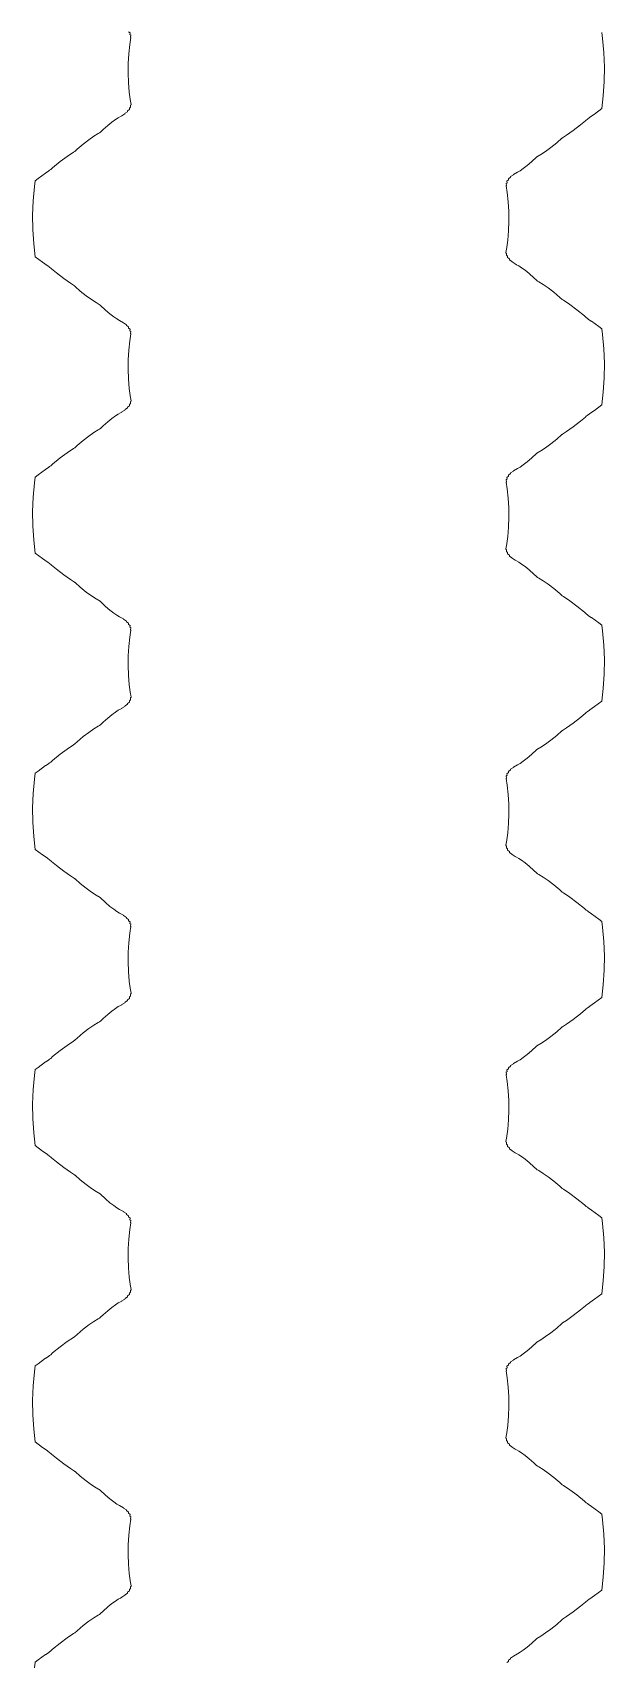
# Model space of a CAD drawing. Header units: millimetres. Extents: x -1 to 1, y -50 to 52.
# Drawn here: x -0.97 to 0.97, y 31.13 to 36.63 of the extents above; entities that cross this region are included whole.
import ezdxf

# ---------------------------------------------------------------- set-up
doc = ezdxf.new("R2010")
doc.units = ezdxf.units.MM
doc.layers.add('rack1', color=7, linetype='CONTINUOUS', lineweight=0)
doc.layers.add('rack2', color=7, linetype='CONTINUOUS', lineweight=0)

msp = doc.modelspace()

# ---------------------------------------------------------------- linework, layer by layer
at = {"layer": 'rack1'}
for p, q in [((-0.636, 36.627), (-0.6411, 36.6309)), ((-0.6404, 36.5565), (-0.6368, 36.5883)), ((-0.6368, 36.5883), (-0.6331, 36.6111)), ((-0.6363, 36.6216), (-0.636, 36.627)), ((-0.6333, 36.6191), (-0.6363, 36.6216)), ((-0.6341, 36.6121), (-0.6333, 36.6191)), ((-0.6331, 36.6111), (-0.6341, 36.6121)), ((-0.6429, 36.4917), (-0.6425, 36.5242)), ((-0.6425, 36.5242), (-0.6404, 36.5565)), ((-0.6416, 36.4593), (-0.6429, 36.4917)), ((-0.6388, 36.4273), (-0.6416, 36.4593)), ((-0.6344, 36.3959), (-0.6388, 36.4273)), ((-0.6531, 36.3557), (-0.6445, 36.3613)), ((-0.6445, 36.3643), (-0.6382, 36.3688)), ((-0.6445, 36.3613), (-0.6445, 36.3643)), ((-0.6384, 36.3734), (-0.6344, 36.3767)), ((-0.6382, 36.3688), (-0.6384, 36.3734)), ((-0.6349, 36.3829), (-0.6329, 36.3847)), ((-0.6344, 36.3767), (-0.6349, 36.3829)), ((-0.6338, 36.3926), (-0.6344, 36.3959)), ((-0.634, 36.3925), (-0.6338, 36.3926)), ((-0.6329, 36.3847), (-0.634, 36.3925)), ((-0.7272, 36.3006), (-0.7115, 36.3146)), ((-0.7115, 36.3146), (-0.6975, 36.3259)), ((-0.6975, 36.3259), (-0.6854, 36.3346)), ((-0.6854, 36.3346), (-0.6758, 36.3409)), ((-0.6758, 36.3409), (-0.6688, 36.3449)), ((-0.6688, 36.3449), (-0.6642, 36.3473)), ((-0.6642, 36.3473), (-0.6641, 36.3477)), ((-0.6641, 36.3477), (-0.6532, 36.354)), ((-0.6532, 36.354), (-0.6531, 36.3557)), ((-0.8144, 36.2346), (-0.794, 36.252)), ((-0.794, 36.252), (-0.7751, 36.2665)), ((-0.7751, 36.2665), (-0.7583, 36.2782)), ((-0.7583, 36.2782), (-0.7437, 36.2873)), ((-0.7437, 36.2873), (-0.7396, 36.2895)), ((-0.7396, 36.2895), (-0.7386, 36.2905)), ((-0.7386, 36.2905), (-0.7356, 36.2923)), ((-0.7356, 36.2923), (-0.7272, 36.3006)), ((-0.8721, 36.1927), (-0.8484, 36.2102)), ((-0.8484, 36.2102), (-0.8266, 36.2247)), ((-0.8266, 36.2247), (-0.8221, 36.2273)), ((-0.8221, 36.2273), (-0.8144, 36.2346)), ((-0.9466, 36.1358), (-0.921, 36.1541)), ((-0.921, 36.1541), (-0.9205, 36.1546)), ((-0.9205, 36.1546), (-0.9116, 36.1603)), ((-0.9116, 36.1603), (-0.9083, 36.1636)), ((-0.9083, 36.1636), (-0.9039, 36.1661)), ((-0.9039, 36.1661), (-0.8974, 36.172)), ((-0.8974, 36.172), (-0.8721, 36.1927)), ((-0.9633, 36.0606), (-0.959, 36.1088)), ((-0.959, 36.1088), (-0.9563, 36.1282)), ((-0.9563, 36.1282), (-0.9466, 36.1358)), ((-0.9651, 36.012), (-0.9633, 36.0606)), ((-0.9645, 35.9634), (-0.9651, 36.012)), ((-0.9614, 35.9149), (-0.9645, 35.9634)), ((-0.9565, 35.8716), (-0.9614, 35.9149)), ((-0.9321, 35.8533), (-0.9565, 35.8716)), ((-0.9161, 35.8425), (-0.9321, 35.8533)), ((-0.9142, 35.8405), (-0.9161, 35.8425)), ((-0.9075, 35.8365), (-0.9142, 35.8405)), ((-0.9028, 35.832), (-0.9075, 35.8365)), ((-0.9007, 35.8308), (-0.9028, 35.832)), ((-0.8846, 35.817), (-0.9007, 35.8308)), ((-0.8601, 35.7979), (-0.8846, 35.817)), ((-0.8372, 35.782), (-0.8601, 35.7979)), ((-0.8233, 35.7732), (-0.8372, 35.782)), ((-0.8222, 35.7721), (-0.8233, 35.7732)), ((-0.8214, 35.7717), (-0.8222, 35.7721)), ((-0.804, 35.756), (-0.8214, 35.7717)), ((-0.7843, 35.7401), (-0.804, 35.756)), ((-0.7664, 35.727), (-0.7843, 35.7401)), ((-0.7507, 35.7167), (-0.7664, 35.727)), ((-0.7373, 35.7088), (-0.7507, 35.7167)), ((-0.7192, 35.6918), (-0.7373, 35.7088)), ((-0.7042, 35.6792), (-0.7192, 35.6918)), ((-0.6912, 35.6692), (-0.7042, 35.6792)), ((-0.6803, 35.6617), (-0.6912, 35.6692)), ((-0.672, 35.6566), (-0.6803, 35.6617)), ((-0.6584, 35.6491), (-0.672, 35.6566)), ((-0.6583, 35.6481), (-0.6584, 35.6491)), ((-0.6485, 35.6421), (-0.6583, 35.6481)), ((-0.6485, 35.6398), (-0.6485, 35.6421)), ((-0.6411, 35.6347), (-0.6485, 35.6398)), ((-0.6411, 35.6309), (-0.6411, 35.6347)), ((-0.636, 35.627), (-0.6411, 35.6309)), ((-0.6368, 35.5883), (-0.6331, 35.6111)), ((-0.6363, 35.6216), (-0.636, 35.627)), ((-0.6333, 35.6191), (-0.6363, 35.6216)), ((-0.6341, 35.6121), (-0.6333, 35.6191)), ((-0.6331, 35.6111), (-0.6341, 35.6121)), ((-0.6425, 35.5242), (-0.6404, 35.5565)), ((-0.6404, 35.5565), (-0.6368, 35.5883)), ((-0.6429, 35.4917), (-0.6425, 35.5242)), ((-0.6416, 35.4593), (-0.6429, 35.4917)), ((-0.6388, 35.4273), (-0.6416, 35.4593)), ((-0.6344, 35.3959), (-0.6388, 35.4273)), ((-0.6445, 35.3643), (-0.6382, 35.3688)), ((-0.6384, 35.3734), (-0.6344, 35.3767)), ((-0.6382, 35.3688), (-0.6384, 35.3734)), ((-0.6349, 35.3829), (-0.6329, 35.3847)), ((-0.6344, 35.3767), (-0.6349, 35.3829)), ((-0.6338, 35.3926), (-0.6344, 35.3959)), ((-0.634, 35.3925), (-0.6338, 35.3926)), ((-0.6329, 35.3847), (-0.634, 35.3925)), ((-0.7272, 35.3006), (-0.7115, 35.3146)), ((-0.7115, 35.3146), (-0.6975, 35.3259)), ((-0.6975, 35.3259), (-0.6854, 35.3346)), ((-0.6854, 35.3346), (-0.6758, 35.3409)), ((-0.6758, 35.3409), (-0.6688, 35.3449)), ((-0.6688, 35.3449), (-0.6642, 35.3473)), ((-0.6642, 35.3473), (-0.6641, 35.3477)), ((-0.6641, 35.3477), (-0.6532, 35.354)), ((-0.6532, 35.354), (-0.6531, 35.3557)), ((-0.6531, 35.3557), (-0.6445, 35.3613)), ((-0.6445, 35.3613), (-0.6445, 35.3643)), ((-0.794, 35.252), (-0.7751, 35.2665)), ((-0.7751, 35.2665), (-0.7583, 35.2782)), ((-0.7583, 35.2782), (-0.7437, 35.2873)), ((-0.7437, 35.2873), (-0.7396, 35.2895)), ((-0.7396, 35.2895), (-0.7386, 35.2905)), ((-0.7386, 35.2905), (-0.7356, 35.2923)), ((-0.7356, 35.2923), (-0.7272, 35.3006)), ((-0.8721, 35.1927), (-0.8484, 35.2102)), ((-0.8484, 35.2102), (-0.8266, 35.2247)), ((-0.8266, 35.2247), (-0.8221, 35.2273)), ((-0.8221, 35.2273), (-0.8144, 35.2346)), ((-0.8144, 35.2346), (-0.794, 35.252)), ((-0.9466, 35.1358), (-0.921, 35.1541)), ((-0.921, 35.1541), (-0.9205, 35.1546)), ((-0.9205, 35.1546), (-0.9116, 35.1603)), ((-0.9116, 35.1603), (-0.9083, 35.1636)), ((-0.9083, 35.1636), (-0.9039, 35.1661)), ((-0.9039, 35.1661), (-0.8974, 35.172)), ((-0.8974, 35.172), (-0.8721, 35.1927)), ((-0.9633, 35.0606), (-0.959, 35.1088)), ((-0.959, 35.1088), (-0.9563, 35.1282)), ((-0.9563, 35.1282), (-0.9466, 35.1358)), ((-0.9651, 35.012), (-0.9633, 35.0606)), ((-0.9645, 34.9634), (-0.9651, 35.012)), ((-0.9614, 34.9149), (-0.9645, 34.9634)), ((-0.9565, 34.8716), (-0.9614, 34.9149)), ((-0.9321, 34.8533), (-0.9565, 34.8716)), ((-0.9161, 34.8425), (-0.9321, 34.8533)), ((-0.9142, 34.8405), (-0.9161, 34.8425)), ((-0.9075, 34.8365), (-0.9142, 34.8405)), ((-0.9028, 34.832), (-0.9075, 34.8365)), ((-0.9007, 34.8308), (-0.9028, 34.832)), ((-0.8846, 34.817), (-0.9007, 34.8308)), ((-0.8601, 34.7979), (-0.8846, 34.817)), ((-0.8372, 34.782), (-0.8601, 34.7979)), ((-0.8233, 34.7732), (-0.8372, 34.782)), ((-0.8222, 34.7721), (-0.8233, 34.7732)), ((-0.8214, 34.7717), (-0.8222, 34.7721)), ((-0.804, 34.756), (-0.8214, 34.7717)), ((-0.7843, 34.7401), (-0.804, 34.756)), ((-0.7664, 34.727), (-0.7843, 34.7401)), ((-0.7507, 34.7167), (-0.7664, 34.727)), ((-0.7373, 34.7088), (-0.7507, 34.7167)), ((-0.7192, 34.6918), (-0.7373, 34.7088)), ((-0.7042, 34.6792), (-0.7192, 34.6918)), ((-0.6912, 34.6692), (-0.7042, 34.6792)), ((-0.6803, 34.6617), (-0.6912, 34.6692)), ((-0.672, 34.6566), (-0.6803, 34.6617)), ((-0.6584, 34.6491), (-0.672, 34.6566)), ((-0.6583, 34.6481), (-0.6584, 34.6491)), ((-0.6485, 34.6421), (-0.6583, 34.6481)), ((-0.6485, 34.6398), (-0.6485, 34.6421)), ((-0.6411, 34.6347), (-0.6485, 34.6398)), ((-0.6411, 34.6309), (-0.6411, 34.6347)), ((-0.636, 34.627), (-0.6411, 34.6309)), ((-0.6368, 34.5883), (-0.6331, 34.6111)), ((-0.6363, 34.6216), (-0.636, 34.627)), ((-0.6333, 34.6191), (-0.6363, 34.6216)), ((-0.6341, 34.6121), (-0.6333, 34.6191)), ((-0.6331, 34.6111), (-0.6341, 34.6121)), ((-0.6425, 34.5242), (-0.6404, 34.5565)), ((-0.6404, 34.5565), (-0.6368, 34.5883)), ((-0.6429, 34.4917), (-0.6425, 34.5242)), ((-0.6416, 34.4593), (-0.6429, 34.4917)), ((-0.6388, 34.4273), (-0.6416, 34.4593)), ((-0.6344, 34.3959), (-0.6388, 34.4273)), ((-0.6349, 34.3829), (-0.6329, 34.3847)), ((-0.6344, 34.3767), (-0.6349, 34.3829)), ((-0.6338, 34.3926), (-0.6344, 34.3959)), ((-0.634, 34.3925), (-0.6338, 34.3926)), ((-0.6329, 34.3847), (-0.634, 34.3925)), ((-0.7115, 34.3146), (-0.6975, 34.3259)), ((-0.6975, 34.3259), (-0.6854, 34.3346)), ((-0.6854, 34.3346), (-0.6758, 34.3409)), ((-0.6758, 34.3409), (-0.6688, 34.3449)), ((-0.6688, 34.3449), (-0.6642, 34.3473)), ((-0.6642, 34.3473), (-0.6641, 34.3477)), ((-0.6641, 34.3477), (-0.6532, 34.354)), ((-0.6532, 34.354), (-0.6531, 34.3557)), ((-0.6531, 34.3557), (-0.6445, 34.3613)), ((-0.6445, 34.3643), (-0.6382, 34.3688)), ((-0.6445, 34.3613), (-0.6445, 34.3643)), ((-0.6384, 34.3734), (-0.6344, 34.3767)), ((-0.6382, 34.3688), (-0.6384, 34.3734)), ((-0.7751, 34.2665), (-0.7583, 34.2782)), ((-0.7583, 34.2782), (-0.7437, 34.2873)), ((-0.7437, 34.2873), (-0.7396, 34.2895)), ((-0.7396, 34.2895), (-0.7386, 34.2905)), ((-0.7386, 34.2905), (-0.7356, 34.2923)), ((-0.7356, 34.2923), (-0.7272, 34.3006)), ((-0.7272, 34.3006), (-0.7115, 34.3146)), ((-0.8484, 34.2102), (-0.8266, 34.2247)), ((-0.8266, 34.2247), (-0.8221, 34.2273)), ((-0.8221, 34.2273), (-0.8144, 34.2346)), ((-0.8144, 34.2346), (-0.794, 34.252)), ((-0.794, 34.252), (-0.7751, 34.2665)), ((-0.9205, 34.1546), (-0.9116, 34.1603)), ((-0.9116, 34.1603), (-0.9083, 34.1636)), ((-0.9083, 34.1636), (-0.9039, 34.1661)), ((-0.9039, 34.1661), (-0.8974, 34.172)), ((-0.8974, 34.172), (-0.8721, 34.1927)), ((-0.8721, 34.1927), (-0.8484, 34.2102)), ((-0.9633, 34.0606), (-0.959, 34.1088)), ((-0.959, 34.1088), (-0.9563, 34.1282)), ((-0.9563, 34.1282), (-0.9466, 34.1358)), ((-0.9466, 34.1358), (-0.921, 34.1541)), ((-0.921, 34.1541), (-0.9205, 34.1546)), ((-0.9651, 34.012), (-0.9633, 34.0606)), ((-0.9645, 33.9634), (-0.9651, 34.012)), ((-0.9614, 33.9149), (-0.9645, 33.9634)), ((-0.9565, 33.8716), (-0.9614, 33.9149)), ((-0.9321, 33.8533), (-0.9565, 33.8716)), ((-0.9161, 33.8425), (-0.9321, 33.8533)), ((-0.9142, 33.8405), (-0.9161, 33.8425)), ((-0.9075, 33.8365), (-0.9142, 33.8405)), ((-0.9028, 33.832), (-0.9075, 33.8365)), ((-0.9007, 33.8308), (-0.9028, 33.832)), ((-0.8846, 33.817), (-0.9007, 33.8308)), ((-0.8601, 33.7979), (-0.8846, 33.817)), ((-0.8372, 33.782), (-0.8601, 33.7979)), ((-0.8233, 33.7732), (-0.8372, 33.782)), ((-0.8222, 33.7721), (-0.8233, 33.7732)), ((-0.8214, 33.7717), (-0.8222, 33.7721)), ((-0.804, 33.756), (-0.8214, 33.7717)), ((-0.7843, 33.7401), (-0.804, 33.756)), ((-0.7664, 33.727), (-0.7843, 33.7401)), ((-0.7507, 33.7167), (-0.7664, 33.727)), ((-0.7373, 33.7088), (-0.7507, 33.7167)), ((-0.7192, 33.6918), (-0.7373, 33.7088)), ((-0.7042, 33.6792), (-0.7192, 33.6918)), ((-0.6912, 33.6692), (-0.7042, 33.6792)), ((-0.6803, 33.6617), (-0.6912, 33.6692)), ((-0.672, 33.6566), (-0.6803, 33.6617)), ((-0.6584, 33.6491), (-0.672, 33.6566)), ((-0.6583, 33.6481), (-0.6584, 33.6491)), ((-0.6485, 33.6421), (-0.6583, 33.6481)), ((-0.6485, 33.6398), (-0.6485, 33.6421)), ((-0.6411, 33.6347), (-0.6485, 33.6398)), ((-0.6411, 33.6309), (-0.6411, 33.6347)), ((-0.636, 33.627), (-0.6411, 33.6309)), ((-0.6368, 33.5883), (-0.6331, 33.6111)), ((-0.6363, 33.6216), (-0.636, 33.627)), ((-0.6333, 33.6191), (-0.6363, 33.6216)), ((-0.6341, 33.6121), (-0.6333, 33.6191)), ((-0.6331, 33.6111), (-0.6341, 33.6121)), ((-0.6425, 33.5242), (-0.6404, 33.5565)), ((-0.6404, 33.5565), (-0.6368, 33.5883)), ((-0.6429, 33.4917), (-0.6425, 33.5242)), ((-0.6416, 33.4593), (-0.6429, 33.4917)), ((-0.6388, 33.4273), (-0.6416, 33.4593)), ((-0.6344, 33.3959), (-0.6388, 33.4273)), ((-0.6338, 33.3926), (-0.6344, 33.3959)), ((-0.634, 33.3925), (-0.6338, 33.3926)), ((-0.6329, 33.3847), (-0.634, 33.3925)), ((-0.6975, 33.3259), (-0.6854, 33.3346)), ((-0.6854, 33.3346), (-0.6758, 33.3409)), ((-0.6758, 33.3409), (-0.6688, 33.3449)), ((-0.6688, 33.3449), (-0.6642, 33.3473)), ((-0.6642, 33.3473), (-0.6641, 33.3477)), ((-0.6641, 33.3477), (-0.6532, 33.354)), ((-0.6532, 33.354), (-0.6531, 33.3557)), ((-0.6531, 33.3557), (-0.6445, 33.3613)), ((-0.6445, 33.3643), (-0.6382, 33.3688)), ((-0.6445, 33.3613), (-0.6445, 33.3643)), ((-0.6384, 33.3734), (-0.6344, 33.3767)), ((-0.6382, 33.3688), (-0.6384, 33.3734)), ((-0.6349, 33.3829), (-0.6329, 33.3847)), ((-0.6344, 33.3767), (-0.6349, 33.3829)), ((-0.7583, 33.2782), (-0.7437, 33.2873)), ((-0.7437, 33.2873), (-0.7396, 33.2895)), ((-0.7396, 33.2895), (-0.7386, 33.2905)), ((-0.7386, 33.2905), (-0.7356, 33.2923)), ((-0.7356, 33.2923), (-0.7272, 33.3006)), ((-0.7272, 33.3006), (-0.7115, 33.3146)), ((-0.7115, 33.3146), (-0.6975, 33.3259)), ((-0.8484, 33.2102), (-0.8266, 33.2247)), ((-0.8266, 33.2247), (-0.8221, 33.2273)), ((-0.8221, 33.2273), (-0.8144, 33.2346)), ((-0.8144, 33.2346), (-0.794, 33.252)), ((-0.794, 33.252), (-0.7751, 33.2665)), ((-0.7751, 33.2665), (-0.7583, 33.2782)), ((-0.9039, 33.1661), (-0.8974, 33.172)), ((-0.8974, 33.172), (-0.8721, 33.1927)), ((-0.8721, 33.1927), (-0.8484, 33.2102)), ((-0.959, 33.1088), (-0.9563, 33.1282)), ((-0.9563, 33.1282), (-0.9466, 33.1358)), ((-0.9466, 33.1358), (-0.921, 33.1541)), ((-0.921, 33.1541), (-0.9205, 33.1546)), ((-0.9205, 33.1546), (-0.9116, 33.1603)), ((-0.9116, 33.1603), (-0.9083, 33.1636)), ((-0.9083, 33.1636), (-0.9039, 33.1661)), ((-0.9651, 33.012), (-0.9633, 33.0606)), ((-0.9633, 33.0606), (-0.959, 33.1088)), ((-0.9645, 32.9634), (-0.9651, 33.012)), ((-0.9614, 32.9149), (-0.9645, 32.9634)), ((-0.9565, 32.8716), (-0.9614, 32.9149)), ((-0.9321, 32.8533), (-0.9565, 32.8716)), ((-0.9161, 32.8425), (-0.9321, 32.8533)), ((-0.9142, 32.8405), (-0.9161, 32.8425)), ((-0.9075, 32.8365), (-0.9142, 32.8405)), ((-0.9028, 32.832), (-0.9075, 32.8365)), ((-0.9007, 32.8308), (-0.9028, 32.832)), ((-0.8846, 32.817), (-0.9007, 32.8308)), ((-0.8601, 32.7979), (-0.8846, 32.817)), ((-0.8372, 32.782), (-0.8601, 32.7979)), ((-0.8233, 32.7732), (-0.8372, 32.782)), ((-0.8222, 32.7721), (-0.8233, 32.7732)), ((-0.8214, 32.7717), (-0.8222, 32.7721)), ((-0.804, 32.756), (-0.8214, 32.7717)), ((-0.7843, 32.7401), (-0.804, 32.756)), ((-0.7664, 32.727), (-0.7843, 32.7401)), ((-0.7507, 32.7167), (-0.7664, 32.727)), ((-0.7373, 32.7088), (-0.7507, 32.7167)), ((-0.7192, 32.6918), (-0.7373, 32.7088)), ((-0.7042, 32.6792), (-0.7192, 32.6918)), ((-0.6912, 32.6692), (-0.7042, 32.6792)), ((-0.6803, 32.6617), (-0.6912, 32.6692)), ((-0.672, 32.6566), (-0.6803, 32.6617)), ((-0.6584, 32.6491), (-0.672, 32.6566)), ((-0.6583, 32.6481), (-0.6584, 32.6491)), ((-0.6485, 32.6421), (-0.6583, 32.6481)), ((-0.6485, 32.6398), (-0.6485, 32.6421)), ((-0.6411, 32.6347), (-0.6485, 32.6398)), ((-0.6411, 32.6309), (-0.6411, 32.6347)), ((-0.636, 32.627), (-0.6411, 32.6309)), ((-0.6363, 32.6216), (-0.636, 32.627)), ((-0.6333, 32.6191), (-0.6363, 32.6216)), ((-0.6341, 32.6121), (-0.6333, 32.6191)), ((-0.6404, 32.5565), (-0.6368, 32.5883)), ((-0.6368, 32.5883), (-0.6331, 32.6111)), ((-0.6331, 32.6111), (-0.6341, 32.6121)), ((-0.6429, 32.4917), (-0.6425, 32.5242)), ((-0.6425, 32.5242), (-0.6404, 32.5565)), ((-0.6416, 32.4593), (-0.6429, 32.4917)), ((-0.6388, 32.4273), (-0.6416, 32.4593)), ((-0.6344, 32.3959), (-0.6388, 32.4273)), ((-0.6758, 32.3409), (-0.6688, 32.3449)), ((-0.6688, 32.3449), (-0.6642, 32.3473)), ((-0.6642, 32.3473), (-0.6641, 32.3477)), ((-0.6641, 32.3477), (-0.6532, 32.354)), ((-0.6532, 32.354), (-0.6531, 32.3557)), ((-0.6531, 32.3557), (-0.6445, 32.3613)), ((-0.6445, 32.3643), (-0.6382, 32.3688)), ((-0.6445, 32.3613), (-0.6445, 32.3643)), ((-0.6384, 32.3734), (-0.6344, 32.3767)), ((-0.6382, 32.3688), (-0.6384, 32.3734)), ((-0.6349, 32.3829), (-0.6329, 32.3847)), ((-0.6344, 32.3767), (-0.6349, 32.3829)), ((-0.6338, 32.3926), (-0.6344, 32.3959)), ((-0.634, 32.3925), (-0.6338, 32.3926)), ((-0.6329, 32.3847), (-0.634, 32.3925)), ((-0.7437, 32.2873), (-0.7396, 32.2895)), ((-0.7396, 32.2895), (-0.7386, 32.2905)), ((-0.7386, 32.2905), (-0.7356, 32.2923)), ((-0.7356, 32.2923), (-0.7272, 32.3006)), ((-0.7272, 32.3006), (-0.7115, 32.3146)), ((-0.7115, 32.3146), (-0.6975, 32.3259)), ((-0.6975, 32.3259), (-0.6854, 32.3346)), ((-0.6854, 32.3346), (-0.6758, 32.3409)), ((-0.8221, 32.2273), (-0.8144, 32.2346)), ((-0.8144, 32.2346), (-0.794, 32.252)), ((-0.794, 32.252), (-0.7751, 32.2665)), ((-0.7751, 32.2665), (-0.7583, 32.2782)), ((-0.7583, 32.2782), (-0.7437, 32.2873)), ((-0.8974, 32.172), (-0.8721, 32.1927)), ((-0.8721, 32.1927), (-0.8484, 32.2102)), ((-0.8484, 32.2102), (-0.8266, 32.2247)), ((-0.8266, 32.2247), (-0.8221, 32.2273)), ((-0.959, 32.1088), (-0.9563, 32.1282)), ((-0.9563, 32.1282), (-0.9466, 32.1358)), ((-0.9466, 32.1358), (-0.921, 32.1541)), ((-0.921, 32.1541), (-0.9205, 32.1546)), ((-0.9205, 32.1546), (-0.9116, 32.1603)), ((-0.9116, 32.1603), (-0.9083, 32.1636)), ((-0.9083, 32.1636), (-0.9039, 32.1661)), ((-0.9039, 32.1661), (-0.8974, 32.172)), ((-0.9633, 32.0606), (-0.959, 32.1088)), ((-0.9651, 32.012), (-0.9633, 32.0606)), ((-0.9645, 31.9634), (-0.9651, 32.012)), ((-0.9614, 31.9149), (-0.9645, 31.9634)), ((-0.9565, 31.8716), (-0.9614, 31.9149)), ((-0.9321, 31.8533), (-0.9565, 31.8716)), ((-0.9161, 31.8425), (-0.9321, 31.8533)), ((-0.9142, 31.8405), (-0.9161, 31.8425)), ((-0.9075, 31.8365), (-0.9142, 31.8405)), ((-0.9028, 31.832), (-0.9075, 31.8365)), ((-0.9007, 31.8308), (-0.9028, 31.832)), ((-0.8846, 31.817), (-0.9007, 31.8308)), ((-0.8601, 31.7979), (-0.8846, 31.817)), ((-0.8372, 31.782), (-0.8601, 31.7979)), ((-0.8233, 31.7732), (-0.8372, 31.782)), ((-0.8222, 31.7721), (-0.8233, 31.7732)), ((-0.8214, 31.7717), (-0.8222, 31.7721)), ((-0.804, 31.756), (-0.8214, 31.7717)), ((-0.7843, 31.7401), (-0.804, 31.756)), ((-0.7664, 31.727), (-0.7843, 31.7401)), ((-0.7507, 31.7167), (-0.7664, 31.727)), ((-0.7373, 31.7088), (-0.7507, 31.7167)), ((-0.7192, 31.6918), (-0.7373, 31.7088)), ((-0.7042, 31.6792), (-0.7192, 31.6918)), ((-0.6912, 31.6692), (-0.7042, 31.6792)), ((-0.6803, 31.6617), (-0.6912, 31.6692)), ((-0.672, 31.6566), (-0.6803, 31.6617)), ((-0.6584, 31.6491), (-0.672, 31.6566)), ((-0.6583, 31.6481), (-0.6584, 31.6491)), ((-0.6485, 31.6421), (-0.6583, 31.6481)), ((-0.6485, 31.6398), (-0.6485, 31.6421)), ((-0.6411, 31.6347), (-0.6485, 31.6398)), ((-0.6411, 31.6309), (-0.6411, 31.6347)), ((-0.636, 31.627), (-0.6411, 31.6309)), ((-0.6404, 31.5565), (-0.6368, 31.5883)), ((-0.6368, 31.5883), (-0.6331, 31.6111)), ((-0.6363, 31.6216), (-0.636, 31.627)), ((-0.6333, 31.6191), (-0.6363, 31.6216)), ((-0.6341, 31.6121), (-0.6333, 31.6191)), ((-0.6331, 31.6111), (-0.6341, 31.6121)), ((-0.6429, 31.4917), (-0.6425, 31.5242)), ((-0.6425, 31.5242), (-0.6404, 31.5565)), ((-0.6416, 31.4593), (-0.6429, 31.4917)), ((-0.6388, 31.4273), (-0.6416, 31.4593)), ((-0.6344, 31.3959), (-0.6388, 31.4273)), ((-0.6641, 31.3477), (-0.6532, 31.354)), ((-0.6532, 31.354), (-0.6531, 31.3557)), ((-0.6531, 31.3557), (-0.6445, 31.3613)), ((-0.6445, 31.3643), (-0.6382, 31.3688)), ((-0.6445, 31.3613), (-0.6445, 31.3643)), ((-0.6384, 31.3734), (-0.6344, 31.3767)), ((-0.6382, 31.3688), (-0.6384, 31.3734)), ((-0.6349, 31.3829), (-0.6329, 31.3847)), ((-0.6344, 31.3767), (-0.6349, 31.3829)), ((-0.6338, 31.3926), (-0.6344, 31.3959)), ((-0.634, 31.3925), (-0.6338, 31.3926)), ((-0.6329, 31.3847), (-0.634, 31.3925)), ((-0.7356, 31.2923), (-0.7272, 31.3006)), ((-0.7272, 31.3006), (-0.7115, 31.3146)), ((-0.7115, 31.3146), (-0.6975, 31.3259)), ((-0.6975, 31.3259), (-0.6854, 31.3346)), ((-0.6854, 31.3346), (-0.6758, 31.3409)), ((-0.6758, 31.3409), (-0.6688, 31.3449)), ((-0.6688, 31.3449), (-0.6642, 31.3473)), ((-0.6642, 31.3473), (-0.6641, 31.3477)), ((-0.8144, 31.2346), (-0.794, 31.252)), ((-0.794, 31.252), (-0.7751, 31.2665)), ((-0.7751, 31.2665), (-0.7583, 31.2782)), ((-0.7583, 31.2782), (-0.7437, 31.2873)), ((-0.7437, 31.2873), (-0.7396, 31.2895)), ((-0.7396, 31.2895), (-0.7386, 31.2905)), ((-0.7386, 31.2905), (-0.7356, 31.2923)), ((-0.8974, 31.172), (-0.8721, 31.1927)), ((-0.8721, 31.1927), (-0.8484, 31.2102)), ((-0.8484, 31.2102), (-0.8266, 31.2247)), ((-0.8266, 31.2247), (-0.8221, 31.2273)), ((-0.8221, 31.2273), (-0.8144, 31.2346)), ((-0.9563, 31.1282), (-0.9466, 31.1358)), ((-0.9466, 31.1358), (-0.921, 31.1541)), ((-0.921, 31.1541), (-0.9205, 31.1546)), ((-0.9205, 31.1546), (-0.9116, 31.1603)), ((-0.9116, 31.1603), (-0.9083, 31.1636)), ((-0.9083, 31.1636), (-0.9039, 31.1661)), ((-0.9039, 31.1661), (-0.8974, 31.172)), ((-0.959, 31.1088), (-0.9563, 31.1282))]:
    msp.add_line(p, q, dxfattribs=at)
at = {"layer": 'rack2'}
for p, q in [((0.959, 36.6088), (0.9563, 36.6282)), ((0.9633, 36.5606), (0.959, 36.6088)), ((0.9651, 36.512), (0.9633, 36.5606)), ((0.9645, 36.4634), (0.9651, 36.512)), ((0.9565, 36.3716), (0.9614, 36.4149)), ((0.9614, 36.4149), (0.9645, 36.4634)), ((0.9321, 36.3533), (0.9565, 36.3716)), ((0.8601, 36.2979), (0.8846, 36.317)), ((0.8846, 36.317), (0.9007, 36.3308)), ((0.9007, 36.3308), (0.9028, 36.332)), ((0.9028, 36.332), (0.9075, 36.3365)), ((0.9075, 36.3365), (0.9142, 36.3405)), ((0.9142, 36.3405), (0.9161, 36.3425)), ((0.9161, 36.3425), (0.9321, 36.3533)), ((0.7843, 36.2401), (0.804, 36.256)), ((0.804, 36.256), (0.8214, 36.2717)), ((0.8214, 36.2717), (0.8222, 36.2721)), ((0.8222, 36.2721), (0.8233, 36.2732)), ((0.8233, 36.2732), (0.8372, 36.282)), ((0.8372, 36.282), (0.8601, 36.2979)), ((0.7192, 36.1918), (0.7373, 36.2088)), ((0.7373, 36.2088), (0.7507, 36.2167)), ((0.7507, 36.2167), (0.7664, 36.227)), ((0.7664, 36.227), (0.7843, 36.2401)), ((0.6411, 36.1347), (0.6485, 36.1398)), ((0.6485, 36.1421), (0.6583, 36.1481)), ((0.6485, 36.1398), (0.6485, 36.1421)), ((0.6583, 36.1481), (0.6584, 36.1491)), ((0.6584, 36.1491), (0.672, 36.1566)), ((0.672, 36.1566), (0.6803, 36.1617)), ((0.6803, 36.1617), (0.6912, 36.1692)), ((0.6912, 36.1692), (0.7042, 36.1792)), ((0.7042, 36.1792), (0.7192, 36.1918)), ((0.6331, 36.1111), (0.6341, 36.1121)), ((0.6368, 36.0883), (0.6331, 36.1111)), ((0.6333, 36.1191), (0.6363, 36.1216)), ((0.6341, 36.1121), (0.6333, 36.1191)), ((0.636, 36.127), (0.6411, 36.1309)), ((0.6363, 36.1216), (0.636, 36.127)), ((0.6404, 36.0565), (0.6368, 36.0883)), ((0.6411, 36.1309), (0.6411, 36.1347)), ((0.6425, 36.0242), (0.6404, 36.0565)), ((0.6416, 35.9593), (0.6429, 35.9917)), ((0.6429, 35.9917), (0.6425, 36.0242)), ((0.6344, 35.8959), (0.6388, 35.9273)), ((0.6388, 35.9273), (0.6416, 35.9593)), ((0.6329, 35.8847), (0.634, 35.8925)), ((0.6349, 35.8829), (0.6329, 35.8847)), ((0.6338, 35.8926), (0.6344, 35.8959)), ((0.634, 35.8925), (0.6338, 35.8926)), ((0.6344, 35.8767), (0.6349, 35.8829)), ((0.6384, 35.8734), (0.6344, 35.8767)), ((0.6382, 35.8688), (0.6384, 35.8734)), ((0.6445, 35.8643), (0.6382, 35.8688)), ((0.6445, 35.8613), (0.6445, 35.8643)), ((0.6531, 35.8557), (0.6445, 35.8613)), ((0.6532, 35.854), (0.6531, 35.8557)), ((0.6641, 35.8477), (0.6532, 35.854)), ((0.6642, 35.8473), (0.6641, 35.8477)), ((0.6688, 35.8449), (0.6642, 35.8473)), ((0.6758, 35.8409), (0.6688, 35.8449)), ((0.6854, 35.8346), (0.6758, 35.8409)), ((0.6975, 35.8259), (0.6854, 35.8346)), ((0.7115, 35.8146), (0.6975, 35.8259)), ((0.7272, 35.8006), (0.7115, 35.8146)), ((0.7356, 35.7923), (0.7272, 35.8006)), ((0.7386, 35.7905), (0.7356, 35.7923)), ((0.7396, 35.7895), (0.7386, 35.7905)), ((0.7437, 35.7873), (0.7396, 35.7895)), ((0.7583, 35.7782), (0.7437, 35.7873)), ((0.7751, 35.7665), (0.7583, 35.7782)), ((0.794, 35.752), (0.7751, 35.7665)), ((0.8144, 35.7346), (0.794, 35.752)), ((0.8221, 35.7273), (0.8144, 35.7346)), ((0.8266, 35.7247), (0.8221, 35.7273)), ((0.8484, 35.7102), (0.8266, 35.7247)), ((0.8721, 35.6927), (0.8484, 35.7102)), ((0.8974, 35.672), (0.8721, 35.6927)), ((0.9039, 35.6661), (0.8974, 35.672)), ((0.9083, 35.6636), (0.9039, 35.6661)), ((0.9116, 35.6603), (0.9083, 35.6636)), ((0.9205, 35.6546), (0.9116, 35.6603)), ((0.921, 35.6541), (0.9205, 35.6546)), ((0.9466, 35.6358), (0.921, 35.6541)), ((0.9563, 35.6282), (0.9466, 35.6358)), ((0.959, 35.6088), (0.9563, 35.6282)), ((0.9633, 35.5606), (0.959, 35.6088)), ((0.9651, 35.512), (0.9633, 35.5606)), ((0.9645, 35.4634), (0.9651, 35.512)), ((0.9614, 35.4149), (0.9645, 35.4634)), ((0.9321, 35.3533), (0.9565, 35.3716)), ((0.9565, 35.3716), (0.9614, 35.4149)), ((0.8601, 35.2979), (0.8846, 35.317)), ((0.8846, 35.317), (0.9007, 35.3308)), ((0.9007, 35.3308), (0.9028, 35.332)), ((0.9028, 35.332), (0.9075, 35.3365)), ((0.9075, 35.3365), (0.9142, 35.3405)), ((0.9142, 35.3405), (0.9161, 35.3425)), ((0.9161, 35.3425), (0.9321, 35.3533)), ((0.804, 35.256), (0.8214, 35.2717)), ((0.8214, 35.2717), (0.8222, 35.2721)), ((0.8222, 35.2721), (0.8233, 35.2732)), ((0.8233, 35.2732), (0.8372, 35.282)), ((0.8372, 35.282), (0.8601, 35.2979)), ((0.7192, 35.1918), (0.7373, 35.2088)), ((0.7373, 35.2088), (0.7507, 35.2167)), ((0.7507, 35.2167), (0.7664, 35.227)), ((0.7664, 35.227), (0.7843, 35.2401)), ((0.7843, 35.2401), (0.804, 35.256)), ((0.6583, 35.1481), (0.6584, 35.1491)), ((0.6584, 35.1491), (0.672, 35.1566)), ((0.672, 35.1566), (0.6803, 35.1617)), ((0.6803, 35.1617), (0.6912, 35.1692)), ((0.6912, 35.1692), (0.7042, 35.1792)), ((0.7042, 35.1792), (0.7192, 35.1918)), ((0.6331, 35.1111), (0.6341, 35.1121)), ((0.6368, 35.0883), (0.6331, 35.1111)), ((0.6333, 35.1191), (0.6363, 35.1216)), ((0.6341, 35.1121), (0.6333, 35.1191)), ((0.636, 35.127), (0.6411, 35.1309)), ((0.6363, 35.1216), (0.636, 35.127)), ((0.6411, 35.1347), (0.6485, 35.1398)), ((0.6411, 35.1309), (0.6411, 35.1347)), ((0.6485, 35.1421), (0.6583, 35.1481)), ((0.6485, 35.1398), (0.6485, 35.1421)), ((0.6404, 35.0565), (0.6368, 35.0883)), ((0.6425, 35.0242), (0.6404, 35.0565)), ((0.6416, 34.9593), (0.6429, 34.9917)), ((0.6429, 34.9917), (0.6425, 35.0242)), ((0.6388, 34.9273), (0.6416, 34.9593)), ((0.6329, 34.8847), (0.634, 34.8925)), ((0.6349, 34.8829), (0.6329, 34.8847)), ((0.6338, 34.8926), (0.6344, 34.8959)), ((0.634, 34.8925), (0.6338, 34.8926)), ((0.6344, 34.8959), (0.6388, 34.9273)), ((0.6344, 34.8767), (0.6349, 34.8829)), ((0.6384, 34.8734), (0.6344, 34.8767)), ((0.6382, 34.8688), (0.6384, 34.8734)), ((0.6445, 34.8643), (0.6382, 34.8688)), ((0.6445, 34.8613), (0.6445, 34.8643)), ((0.6531, 34.8557), (0.6445, 34.8613)), ((0.6532, 34.854), (0.6531, 34.8557)), ((0.6641, 34.8477), (0.6532, 34.854)), ((0.6642, 34.8473), (0.6641, 34.8477)), ((0.6688, 34.8449), (0.6642, 34.8473)), ((0.6758, 34.8409), (0.6688, 34.8449)), ((0.6854, 34.8346), (0.6758, 34.8409)), ((0.6975, 34.8259), (0.6854, 34.8346)), ((0.7115, 34.8146), (0.6975, 34.8259)), ((0.7272, 34.8006), (0.7115, 34.8146)), ((0.7356, 34.7923), (0.7272, 34.8006)), ((0.7386, 34.7905), (0.7356, 34.7923)), ((0.7396, 34.7895), (0.7386, 34.7905)), ((0.7437, 34.7873), (0.7396, 34.7895)), ((0.7583, 34.7782), (0.7437, 34.7873)), ((0.7751, 34.7665), (0.7583, 34.7782)), ((0.794, 34.752), (0.7751, 34.7665)), ((0.8144, 34.7346), (0.794, 34.752)), ((0.8221, 34.7273), (0.8144, 34.7346)), ((0.8266, 34.7247), (0.8221, 34.7273)), ((0.8484, 34.7102), (0.8266, 34.7247)), ((0.8721, 34.6927), (0.8484, 34.7102)), ((0.8974, 34.672), (0.8721, 34.6927)), ((0.9039, 34.6661), (0.8974, 34.672)), ((0.9083, 34.6636), (0.9039, 34.6661)), ((0.9116, 34.6603), (0.9083, 34.6636)), ((0.9205, 34.6546), (0.9116, 34.6603)), ((0.921, 34.6541), (0.9205, 34.6546)), ((0.9466, 34.6358), (0.921, 34.6541)), ((0.9563, 34.6282), (0.9466, 34.6358)), ((0.959, 34.6088), (0.9563, 34.6282)), ((0.9633, 34.5606), (0.959, 34.6088)), ((0.9651, 34.512), (0.9633, 34.5606)), ((0.9645, 34.4634), (0.9651, 34.512)), ((0.9614, 34.4149), (0.9645, 34.4634)), ((0.9565, 34.3716), (0.9614, 34.4149)), ((0.8846, 34.317), (0.9007, 34.3308)), ((0.9007, 34.3308), (0.9028, 34.332)), ((0.9028, 34.332), (0.9075, 34.3365)), ((0.9075, 34.3365), (0.9142, 34.3405)), ((0.9142, 34.3405), (0.9161, 34.3425)), ((0.9161, 34.3425), (0.9321, 34.3533)), ((0.9321, 34.3533), (0.9565, 34.3716)), ((0.804, 34.256), (0.8214, 34.2717)), ((0.8214, 34.2717), (0.8222, 34.2721)), ((0.8222, 34.2721), (0.8233, 34.2732)), ((0.8233, 34.2732), (0.8372, 34.282)), ((0.8372, 34.282), (0.8601, 34.2979)), ((0.8601, 34.2979), (0.8846, 34.317)), ((0.7373, 34.2088), (0.7507, 34.2167)), ((0.7507, 34.2167), (0.7664, 34.227)), ((0.7664, 34.227), (0.7843, 34.2401)), ((0.7843, 34.2401), (0.804, 34.256)), ((0.672, 34.1566), (0.6803, 34.1617)), ((0.6803, 34.1617), (0.6912, 34.1692)), ((0.6912, 34.1692), (0.7042, 34.1792)), ((0.7042, 34.1792), (0.7192, 34.1918)), ((0.7192, 34.1918), (0.7373, 34.2088)), ((0.6331, 34.1111), (0.6341, 34.1121)), ((0.6368, 34.0883), (0.6331, 34.1111)), ((0.6333, 34.1191), (0.6363, 34.1216)), ((0.6341, 34.1121), (0.6333, 34.1191)), ((0.636, 34.127), (0.6411, 34.1309)), ((0.6363, 34.1216), (0.636, 34.127)), ((0.6411, 34.1347), (0.6485, 34.1398)), ((0.6411, 34.1309), (0.6411, 34.1347)), ((0.6485, 34.1421), (0.6583, 34.1481)), ((0.6485, 34.1398), (0.6485, 34.1421)), ((0.6583, 34.1481), (0.6584, 34.1491)), ((0.6584, 34.1491), (0.672, 34.1566)), ((0.6404, 34.0565), (0.6368, 34.0883)), ((0.6425, 34.0242), (0.6404, 34.0565)), ((0.6429, 33.9917), (0.6425, 34.0242)), ((0.6388, 33.9273), (0.6416, 33.9593)), ((0.6416, 33.9593), (0.6429, 33.9917)), ((0.6329, 33.8847), (0.634, 33.8925)), ((0.6349, 33.8829), (0.6329, 33.8847)), ((0.6338, 33.8926), (0.6344, 33.8959)), ((0.634, 33.8925), (0.6338, 33.8926)), ((0.6344, 33.8959), (0.6388, 33.9273)), ((0.6344, 33.8767), (0.6349, 33.8829)), ((0.6384, 33.8734), (0.6344, 33.8767)), ((0.6382, 33.8688), (0.6384, 33.8734)), ((0.6445, 33.8643), (0.6382, 33.8688)), ((0.6445, 33.8613), (0.6445, 33.8643)), ((0.6531, 33.8557), (0.6445, 33.8613)), ((0.6532, 33.854), (0.6531, 33.8557)), ((0.6641, 33.8477), (0.6532, 33.854)), ((0.6642, 33.8473), (0.6641, 33.8477)), ((0.6688, 33.8449), (0.6642, 33.8473)), ((0.6758, 33.8409), (0.6688, 33.8449)), ((0.6854, 33.8346), (0.6758, 33.8409)), ((0.6975, 33.8259), (0.6854, 33.8346)), ((0.7115, 33.8146), (0.6975, 33.8259)), ((0.7272, 33.8006), (0.7115, 33.8146)), ((0.7356, 33.7923), (0.7272, 33.8006)), ((0.7386, 33.7905), (0.7356, 33.7923)), ((0.7396, 33.7895), (0.7386, 33.7905)), ((0.7437, 33.7873), (0.7396, 33.7895)), ((0.7583, 33.7782), (0.7437, 33.7873)), ((0.7751, 33.7665), (0.7583, 33.7782)), ((0.794, 33.752), (0.7751, 33.7665)), ((0.8144, 33.7346), (0.794, 33.752)), ((0.8221, 33.7273), (0.8144, 33.7346)), ((0.8266, 33.7247), (0.8221, 33.7273)), ((0.8484, 33.7102), (0.8266, 33.7247)), ((0.8721, 33.6927), (0.8484, 33.7102)), ((0.8974, 33.672), (0.8721, 33.6927)), ((0.9039, 33.6661), (0.8974, 33.672)), ((0.9083, 33.6636), (0.9039, 33.6661)), ((0.9116, 33.6603), (0.9083, 33.6636)), ((0.9205, 33.6546), (0.9116, 33.6603)), ((0.921, 33.6541), (0.9205, 33.6546)), ((0.9466, 33.6358), (0.921, 33.6541)), ((0.9563, 33.6282), (0.9466, 33.6358)), ((0.959, 33.6088), (0.9563, 33.6282)), ((0.9633, 33.5606), (0.959, 33.6088)), ((0.9651, 33.512), (0.9633, 33.5606)), ((0.9645, 33.4634), (0.9651, 33.512)), ((0.9614, 33.4149), (0.9645, 33.4634)), ((0.9565, 33.3716), (0.9614, 33.4149)), ((0.9028, 33.332), (0.9075, 33.3365)), ((0.9075, 33.3365), (0.9142, 33.3405)), ((0.9142, 33.3405), (0.9161, 33.3425)), ((0.9161, 33.3425), (0.9321, 33.3533)), ((0.9321, 33.3533), (0.9565, 33.3716)), ((0.8233, 33.2732), (0.8372, 33.282)), ((0.8372, 33.282), (0.8601, 33.2979)), ((0.8601, 33.2979), (0.8846, 33.317)), ((0.8846, 33.317), (0.9007, 33.3308)), ((0.9007, 33.3308), (0.9028, 33.332)), ((0.7507, 33.2167), (0.7664, 33.227)), ((0.7664, 33.227), (0.7843, 33.2401)), ((0.7843, 33.2401), (0.804, 33.256)), ((0.804, 33.256), (0.8214, 33.2717)), ((0.8214, 33.2717), (0.8222, 33.2721)), ((0.8222, 33.2721), (0.8233, 33.2732)), ((0.6803, 33.1617), (0.6912, 33.1692)), ((0.6912, 33.1692), (0.7042, 33.1792)), ((0.7042, 33.1792), (0.7192, 33.1918)), ((0.7192, 33.1918), (0.7373, 33.2088)), ((0.7373, 33.2088), (0.7507, 33.2167)), ((0.6333, 33.1191), (0.6363, 33.1216)), ((0.6341, 33.1121), (0.6333, 33.1191)), ((0.636, 33.127), (0.6411, 33.1309)), ((0.6363, 33.1216), (0.636, 33.127)), ((0.6411, 33.1347), (0.6485, 33.1398)), ((0.6411, 33.1309), (0.6411, 33.1347)), ((0.6485, 33.1421), (0.6583, 33.1481)), ((0.6485, 33.1398), (0.6485, 33.1421)), ((0.6583, 33.1481), (0.6584, 33.1491)), ((0.6584, 33.1491), (0.672, 33.1566)), ((0.672, 33.1566), (0.6803, 33.1617)), ((0.6331, 33.1111), (0.6341, 33.1121)), ((0.6368, 33.0883), (0.6331, 33.1111)), ((0.6404, 33.0565), (0.6368, 33.0883)), ((0.6425, 33.0242), (0.6404, 33.0565)), ((0.6429, 32.9917), (0.6425, 33.0242)), ((0.6388, 32.9273), (0.6416, 32.9593)), ((0.6416, 32.9593), (0.6429, 32.9917)), ((0.6338, 32.8926), (0.6344, 32.8959)), ((0.6344, 32.8959), (0.6388, 32.9273)), ((0.6329, 32.8847), (0.634, 32.8925)), ((0.6349, 32.8829), (0.6329, 32.8847)), ((0.634, 32.8925), (0.6338, 32.8926)), ((0.6344, 32.8767), (0.6349, 32.8829)), ((0.6384, 32.8734), (0.6344, 32.8767)), ((0.6382, 32.8688), (0.6384, 32.8734)), ((0.6445, 32.8643), (0.6382, 32.8688)), ((0.6445, 32.8613), (0.6445, 32.8643)), ((0.6531, 32.8557), (0.6445, 32.8613)), ((0.6532, 32.854), (0.6531, 32.8557)), ((0.6641, 32.8477), (0.6532, 32.854)), ((0.6642, 32.8473), (0.6641, 32.8477)), ((0.6688, 32.8449), (0.6642, 32.8473)), ((0.6758, 32.8409), (0.6688, 32.8449)), ((0.6854, 32.8346), (0.6758, 32.8409)), ((0.6975, 32.8259), (0.6854, 32.8346)), ((0.7115, 32.8146), (0.6975, 32.8259)), ((0.7272, 32.8006), (0.7115, 32.8146)), ((0.7356, 32.7923), (0.7272, 32.8006)), ((0.7386, 32.7905), (0.7356, 32.7923)), ((0.7396, 32.7895), (0.7386, 32.7905)), ((0.7437, 32.7873), (0.7396, 32.7895)), ((0.7583, 32.7782), (0.7437, 32.7873)), ((0.7751, 32.7665), (0.7583, 32.7782)), ((0.794, 32.752), (0.7751, 32.7665)), ((0.8144, 32.7346), (0.794, 32.752)), ((0.8221, 32.7273), (0.8144, 32.7346)), ((0.8266, 32.7247), (0.8221, 32.7273)), ((0.8484, 32.7102), (0.8266, 32.7247)), ((0.8721, 32.6927), (0.8484, 32.7102)), ((0.8974, 32.672), (0.8721, 32.6927)), ((0.9039, 32.6661), (0.8974, 32.672)), ((0.9083, 32.6636), (0.9039, 32.6661)), ((0.9116, 32.6603), (0.9083, 32.6636)), ((0.9205, 32.6546), (0.9116, 32.6603)), ((0.921, 32.6541), (0.9205, 32.6546)), ((0.9466, 32.6358), (0.921, 32.6541)), ((0.9563, 32.6282), (0.9466, 32.6358)), ((0.959, 32.6088), (0.9563, 32.6282)), ((0.9633, 32.5606), (0.959, 32.6088)), ((0.9651, 32.512), (0.9633, 32.5606)), ((0.9645, 32.4634), (0.9651, 32.512)), ((0.9614, 32.4149), (0.9645, 32.4634)), ((0.9565, 32.3716), (0.9614, 32.4149)), ((0.9161, 32.3425), (0.9321, 32.3533)), ((0.9321, 32.3533), (0.9565, 32.3716)), ((0.8372, 32.282), (0.8601, 32.2979)), ((0.8601, 32.2979), (0.8846, 32.317)), ((0.8846, 32.317), (0.9007, 32.3308)), ((0.9007, 32.3308), (0.9028, 32.332)), ((0.9028, 32.332), (0.9075, 32.3365)), ((0.9075, 32.3365), (0.9142, 32.3405)), ((0.9142, 32.3405), (0.9161, 32.3425)), ((0.7664, 32.227), (0.7843, 32.2401)), ((0.7843, 32.2401), (0.804, 32.256)), ((0.804, 32.256), (0.8214, 32.2717)), ((0.8214, 32.2717), (0.8222, 32.2721)), ((0.8222, 32.2721), (0.8233, 32.2732)), ((0.8233, 32.2732), (0.8372, 32.282)), ((0.6912, 32.1692), (0.7042, 32.1792)), ((0.7042, 32.1792), (0.7192, 32.1918)), ((0.7192, 32.1918), (0.7373, 32.2088)), ((0.7373, 32.2088), (0.7507, 32.2167)), ((0.7507, 32.2167), (0.7664, 32.227)), ((0.636, 32.127), (0.6411, 32.1309)), ((0.6363, 32.1216), (0.636, 32.127)), ((0.6411, 32.1347), (0.6485, 32.1398)), ((0.6411, 32.1309), (0.6411, 32.1347)), ((0.6485, 32.1421), (0.6583, 32.1481)), ((0.6485, 32.1398), (0.6485, 32.1421)), ((0.6583, 32.1481), (0.6584, 32.1491)), ((0.6584, 32.1491), (0.672, 32.1566)), ((0.672, 32.1566), (0.6803, 32.1617)), ((0.6803, 32.1617), (0.6912, 32.1692)), ((0.6331, 32.1111), (0.6341, 32.1121)), ((0.6368, 32.0883), (0.6331, 32.1111)), ((0.6333, 32.1191), (0.6363, 32.1216)), ((0.6341, 32.1121), (0.6333, 32.1191)), ((0.6404, 32.0565), (0.6368, 32.0883)), ((0.6425, 32.0242), (0.6404, 32.0565)), ((0.6429, 31.9917), (0.6425, 32.0242)), ((0.6388, 31.9273), (0.6416, 31.9593)), ((0.6416, 31.9593), (0.6429, 31.9917)), ((0.6344, 31.8959), (0.6388, 31.9273)), ((0.6329, 31.8847), (0.634, 31.8925)), ((0.6349, 31.8829), (0.6329, 31.8847)), ((0.6338, 31.8926), (0.6344, 31.8959)), ((0.634, 31.8925), (0.6338, 31.8926)), ((0.6344, 31.8767), (0.6349, 31.8829)), ((0.6384, 31.8734), (0.6344, 31.8767)), ((0.6382, 31.8688), (0.6384, 31.8734)), ((0.6445, 31.8643), (0.6382, 31.8688)), ((0.6445, 31.8613), (0.6445, 31.8643)), ((0.6531, 31.8557), (0.6445, 31.8613)), ((0.6532, 31.854), (0.6531, 31.8557)), ((0.6641, 31.8477), (0.6532, 31.854)), ((0.6642, 31.8473), (0.6641, 31.8477)), ((0.6688, 31.8449), (0.6642, 31.8473)), ((0.6758, 31.8409), (0.6688, 31.8449)), ((0.6854, 31.8346), (0.6758, 31.8409)), ((0.6975, 31.8259), (0.6854, 31.8346)), ((0.7115, 31.8146), (0.6975, 31.8259)), ((0.7272, 31.8006), (0.7115, 31.8146)), ((0.7356, 31.7923), (0.7272, 31.8006)), ((0.7386, 31.7905), (0.7356, 31.7923)), ((0.7396, 31.7895), (0.7386, 31.7905)), ((0.7437, 31.7873), (0.7396, 31.7895)), ((0.7583, 31.7782), (0.7437, 31.7873)), ((0.7751, 31.7665), (0.7583, 31.7782)), ((0.794, 31.752), (0.7751, 31.7665)), ((0.8144, 31.7346), (0.794, 31.752)), ((0.8221, 31.7273), (0.8144, 31.7346)), ((0.8266, 31.7247), (0.8221, 31.7273)), ((0.8484, 31.7102), (0.8266, 31.7247)), ((0.8721, 31.6927), (0.8484, 31.7102)), ((0.8974, 31.672), (0.8721, 31.6927)), ((0.9039, 31.6661), (0.8974, 31.672)), ((0.9083, 31.6636), (0.9039, 31.6661)), ((0.9116, 31.6603), (0.9083, 31.6636)), ((0.9205, 31.6546), (0.9116, 31.6603)), ((0.921, 31.6541), (0.9205, 31.6546)), ((0.9466, 31.6358), (0.921, 31.6541)), ((0.9563, 31.6282), (0.9466, 31.6358)), ((0.959, 31.6088), (0.9563, 31.6282)), ((0.9633, 31.5606), (0.959, 31.6088)), ((0.9651, 31.512), (0.9633, 31.5606)), ((0.9645, 31.4634), (0.9651, 31.512)), ((0.9565, 31.3716), (0.9614, 31.4149)), ((0.9614, 31.4149), (0.9645, 31.4634)), ((0.9321, 31.3533), (0.9565, 31.3716)), ((0.8601, 31.2979), (0.8846, 31.317)), ((0.8846, 31.317), (0.9007, 31.3308)), ((0.9007, 31.3308), (0.9028, 31.332)), ((0.9028, 31.332), (0.9075, 31.3365)), ((0.9075, 31.3365), (0.9142, 31.3405)), ((0.9142, 31.3405), (0.9161, 31.3425)), ((0.9161, 31.3425), (0.9321, 31.3533)), ((0.7843, 31.2401), (0.804, 31.256)), ((0.804, 31.256), (0.8214, 31.2717)), ((0.8214, 31.2717), (0.8222, 31.2721)), ((0.8222, 31.2721), (0.8233, 31.2732)), ((0.8233, 31.2732), (0.8372, 31.282)), ((0.8372, 31.282), (0.8601, 31.2979)), ((0.7042, 31.1792), (0.7192, 31.1918)), ((0.7192, 31.1918), (0.7373, 31.2088)), ((0.7373, 31.2088), (0.7507, 31.2167)), ((0.7507, 31.2167), (0.7664, 31.227)), ((0.7664, 31.227), (0.7843, 31.2401)), ((0.6411, 31.1347), (0.6485, 31.1398)), ((0.6411, 31.1309), (0.6411, 31.1347)), ((0.6485, 31.1421), (0.6583, 31.1481)), ((0.6485, 31.1398), (0.6485, 31.1421)), ((0.6583, 31.1481), (0.6584, 31.1491)), ((0.6584, 31.1491), (0.672, 31.1566)), ((0.672, 31.1566), (0.6803, 31.1617)), ((0.6803, 31.1617), (0.6912, 31.1692)), ((0.6912, 31.1692), (0.7042, 31.1792)), ((0.636, 31.127), (0.6411, 31.1309))]:
    msp.add_line(p, q, dxfattribs=at)

doc.saveas('drawing.dxf')
